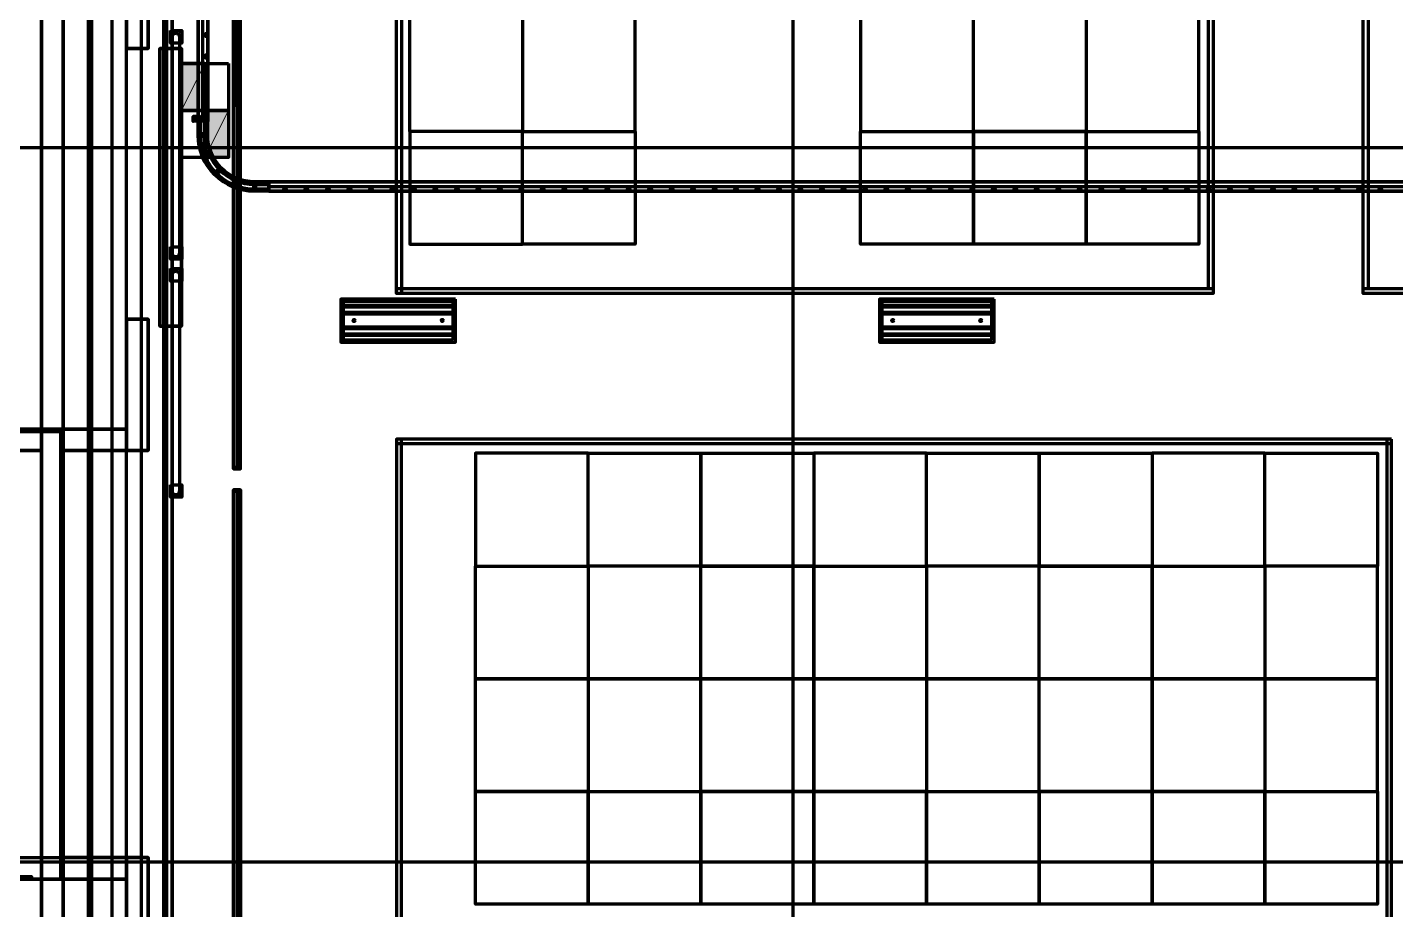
# Model space of a CAD drawing. Extents: x 0 to 1153, y 0 to 816.
# Drawn here: x 673.6 to 767.8, y 481.3 to 542.1 of the extents above; entities that cross this region are included whole.
import ezdxf

# ---------------------------------------------------------------- set-up
doc = ezdxf.new("R2010")
doc.units = 0
doc.header["$MEASUREMENT"] = 0
for name, color, linetype in [('Arch', 7, 'Continuous'), ('Electrical', 7, 'Continuous'), ('Hatch', 7, 'Continuous')]:
    doc.layers.add(name, color=color, linetype=linetype)

msp = doc.modelspace()

# ---------------------------------------------------------------- hatches: boundary and pattern name
at = {"layer": 'Hatch', "linetype": 'Continuous', "lineweight": 211}
for points in [[(684.191, 539.581), (684.191, 536.342), (685.811, 536.342), (685.811, 539.581)], [(685.811, 536.342), (685.811, 533.104), (687.43, 533.104), (687.43, 536.342)]]:
    msp.add_hatch(color=5, dxfattribs=at).paths.add_polyline_path(points, flags=0)

# ---------------------------------------------------------------- linework, layer by layer
at = {"layer": 'Arch', "color": 11, "linetype": 'Continuous', "lineweight": 211}
for p, q in [((679.418, 361.77), (679.418, 717.391)), ((726.302, 361.77), (726.302, 717.391)), ((681.44, 385.286), (681.44, 636.693)), ((754.877, 613.473), (754.877, 524.055)), ((765.873, 613.473), (765.873, 524.055)), ((683.154, 538.353), (682.964, 538.543)), ((683.154, 534.236), (682.964, 534.437)), ((917.988, 533.76), (110.871, 533.76)), ((683.154, 530.119), (682.964, 530.32)), ((683.154, 526.002), (682.964, 526.203)), ((755.205, 524.055), (699.008, 524.055)), ((798.534, 524.055), (765.545, 524.055)), ((683.154, 521.896), (682.964, 522.086)), ((683.154, 517.779), (682.964, 517.97)), ((683.154, 513.662), (682.964, 513.853)), ((767.493, 513.387), (699.008, 513.387)), ((767.165, 513.704), (767.165, 474.906)), ((683.154, 509.545), (682.964, 509.736)), ((683.154, 505.428), (682.964, 505.619)), ((683.154, 501.311), (682.964, 501.502)), ((683.154, 497.194), (682.964, 497.385)), ((683.154, 493.077), (682.964, 493.279)), ((683.154, 488.961), (682.964, 489.162)), ((683.154, 484.844), (682.964, 485.045))]:
    msp.add_line(p, q, dxfattribs=at)
for points in [[(680.413, 638.334), (680.413, 637.593), (680.413, 572.59), (680.413, 571.108), (680.413, 571.172), (681.905, 571.172), (680.413, 571.172), (680.413, 540.607), (681.905, 540.607), (681.905, 639.075), (680.413, 639.075), (681.905, 639.075), (681.905, 697.548), (681.905, 638.789), (680.413, 638.789), (681.905, 638.789), (681.905, 540.607), (680.413, 540.607), (680.413, 638.789), (680.413, 697.548), (680.413, 639.075), (629.973, 639.075)], [(113.961, 576.972), (487.701, 576.972), (487.701, 638.81), (487.892, 638.81), (683.154, 638.81), (683.154, 638.609), (683.154, 383.254), (870.49, 383.254), (870.49, 383.053), (683.154, 383.053), (682.964, 383.064), (487.892, 383.064), (487.701, 383.064), (487.701, 454.3), (113.961, 454.3)], [(486.77, 638.799), (492.315, 633.254), (678, 633.254), (678, 388.715), (683.546, 383.17), (486.77, 383.17)], [(486.77, 638.799), (683.546, 638.799), (683.546, 383.17), (683.546, 638.799), (677.799, 633.053), (492.517, 633.053), (492.517, 388.927), (486.77, 383.17), (492.315, 388.715), (678, 388.715), (492.315, 388.715), (492.315, 633.254), (678, 633.254), (683.546, 638.799), (486.77, 638.799), (492.517, 633.053), (492.517, 388.927)], [(683.154, 383.254), (683.059, 383.254), (682.964, 383.254), (487.892, 383.254), (487.892, 638.609), (682.964, 638.609), (682.964, 383.254)], [(677.799, 388.927), (492.517, 388.927), (677.799, 388.927), (677.799, 633.053), (677.799, 388.927), (683.546, 383.17), (486.77, 383.17)], [(678, 388.715), (678, 633.254), (678, 633.254)], [(674.56, 628.438), (674.56, 392.769), (674.56, 628.438)], [(755.205, 613.156), (699.336, 613.145), (699.336, 523.737)], [(707.665, 542.671), (707.665, 534.903), (715.433, 534.903), (715.433, 527.145), (707.665, 527.145), (707.665, 534.903), (715.433, 534.903), (715.433, 542.671)], [(730.948, 542.671), (730.948, 534.903), (738.706, 534.903), (738.706, 527.145), (730.948, 527.145), (730.948, 534.903), (738.706, 534.903), (738.706, 542.671)], [(746.474, 542.671), (746.474, 534.903), (746.474, 527.145), (738.706, 527.145), (738.706, 534.903), (746.474, 534.903), (754.232, 534.903), (754.232, 542.671)], [(746.474, 542.671), (746.474, 534.903), (754.232, 534.903), (754.232, 527.145), (746.474, 527.145), (746.474, 534.903), (738.706, 534.903), (738.706, 542.671)], [(682.71, 540.607), (684.202, 540.607), (682.71, 540.607)], [(653.267, 484.897), (674.56, 484.897), (676.053, 484.897), (676.053, 512.921), (680.413, 512.921), (680.413, 514.403), (676.053, 514.403), (680.413, 514.403), (680.413, 521.981), (680.413, 512.921), (681.905, 512.921), (681.905, 521.981), (681.905, 512.921), (680.413, 512.921), (676.053, 512.921), (675.894, 512.921), (675.894, 514.244), (675.894, 514.403), (651.775, 514.403)], [(680.413, 521.981), (681.905, 521.981), (680.413, 521.981)], [(680.413, 439.928), (680.413, 483.404), (680.413, 484.897), (676.053, 484.897), (676.053, 512.921), (676.053, 484.897), (676.053, 514.403), (676.053, 483.404), (675.894, 483.404), (675.894, 514.244), (668.263, 514.244), (668.263, 514.403), (676.053, 514.403), (653.267, 514.403), (674.56, 514.403), (674.56, 512.921), (674.56, 484.897), (674.56, 514.244), (674.56, 514.403), (653.267, 514.403), (653.267, 514.244)], [(651.775, 514.244), (675.894, 514.244), (674.56, 514.244), (653.267, 514.244)], [(699.008, 474.578), (699.336, 474.578), (699.336, 513.704)], [(110.871, 493.194), (117.03, 493.194), (123.19, 484.6), (917.988, 484.6)], [(653.267, 484.897), (680.413, 484.897), (681.905, 484.897), (680.413, 484.897), (680.413, 390.377)], [(680.413, 483.404), (653.267, 483.404), (680.413, 483.404)]]:
    msp.add_lwpolyline(points, dxfattribs=at)
for points in [[(676.053, 628.438), (676.053, 391.276), (676.053, 628.438), (676.053, 629.931)], [(699.008, 613.473), (755.205, 613.473), (755.205, 523.737), (699.008, 523.737)], [(765.545, 613.473), (798.534, 613.484), (798.534, 523.737), (765.545, 523.737)], [(680.413, 571.108), (495.131, 571.108), (495.131, 427.429), (530.892, 427.429), (530.892, 390.377), (680.413, 390.377), (680.413, 438.446), (651.859, 438.446), (651.859, 484.897), (680.413, 484.897), (680.413, 571.108), (495.131, 571.108), (495.131, 427.429), (530.892, 427.429), (530.892, 390.377), (680.413, 390.377), (680.413, 438.446), (653.267, 438.446), (680.413, 438.446), (651.859, 438.446), (651.859, 484.897), (680.413, 484.897), (680.413, 571.108), (494.39, 571.108)], [(699.908, 550.429), (707.665, 550.429), (707.665, 558.186), (699.908, 558.186), (699.908, 550.429), (707.665, 550.429), (707.665, 542.671), (707.665, 534.903), (699.908, 534.903)], [(683.45, 541.835), (684.223, 541.835), (684.223, 540.978), (683.45, 540.978)], [(683.546, 541.387), (683.55, 541.443), (683.566, 541.496), (683.592, 541.544), (683.628, 541.585), (683.673, 541.619), (683.724, 541.642), (683.778, 541.654), (683.832, 541.654), (683.886, 541.642), (683.937, 541.619), (683.982, 541.585), (684.018, 541.544), (684.044, 541.496), (684.06, 541.443), (684.06, 526.468), (684.044, 526.415), (684.018, 526.367), (683.982, 526.326), (683.937, 526.292), (683.886, 526.269), (683.832, 526.258), (683.778, 526.258), (683.724, 526.269), (683.673, 526.292), (683.628, 526.326), (683.592, 526.367), (683.566, 526.415), (683.55, 526.468), (683.556, 526.5)], [(684.202, 521.494), (684.202, 540.607), (684.202, 521.494), (682.71, 521.494), (682.71, 540.607), (682.71, 521.494)], [(707.665, 527.145), (707.665, 534.903), (699.908, 534.903), (699.908, 527.145)], [(683.45, 526.944), (684.223, 526.944), (684.223, 526.098), (683.45, 526.098)], [(684.064, 526.524), (684.06, 526.468)], [(683.45, 525.452), (684.223, 525.452), (684.223, 524.595), (683.45, 524.595)], [(683.546, 525.004), (683.55, 525.06), (683.566, 525.113), (683.592, 525.161), (683.628, 525.202), (683.673, 525.236), (683.724, 525.259), (683.778, 525.271), (683.832, 525.271), (683.886, 525.259), (683.937, 525.236), (683.982, 525.202), (684.018, 525.161), (684.044, 525.113), (684.06, 525.06), (684.06, 510.085), (684.044, 510.032), (684.018, 509.984), (683.982, 509.943), (683.937, 509.909), (683.886, 509.886), (683.832, 509.875), (683.778, 509.875), (683.724, 509.886), (683.673, 509.909), (683.628, 509.943), (683.592, 509.984), (683.566, 510.032), (683.55, 510.085), (683.556, 510.117)], [(675.894, 484.897), (676.053, 484.897), (675.894, 484.897), (675.894, 514.403), (676.053, 514.403), (676.053, 512.921), (675.894, 512.921)], [(767.493, 513.704), (699.008, 513.704), (699.008, 474.578), (767.493, 474.578)], [(653.267, 512.921), (674.56, 512.921), (653.267, 512.921), (653.267, 484.897)], [(704.437, 504.973), (712.195, 504.973), (712.195, 512.741), (719.952, 512.741), (719.952, 504.973), (712.195, 504.973), (712.195, 512.741), (704.437, 512.741), (704.437, 504.973), (712.195, 504.973), (712.195, 497.216), (704.437, 497.216)], [(727.721, 504.973), (719.952, 504.973), (719.952, 512.741), (727.721, 512.741), (727.721, 504.973), (735.478, 504.973), (735.478, 512.741), (743.236, 512.741), (743.236, 504.973), (735.478, 504.973), (735.478, 512.741), (727.721, 512.741), (727.721, 504.973), (727.721, 497.216), (719.952, 497.216), (727.721, 497.216), (727.721, 489.458), (719.952, 489.458), (727.721, 489.458), (727.721, 481.7), (719.952, 481.7), (719.952, 489.458), (719.952, 497.216), (719.952, 504.973), (727.721, 504.973), (735.478, 504.973), (735.478, 497.216), (727.721, 497.216)], [(751.004, 504.973), (743.236, 504.973), (743.236, 512.741), (751.004, 512.741), (751.004, 504.973), (758.762, 504.973), (758.762, 512.741), (766.519, 512.741), (766.519, 504.973), (758.762, 504.973), (758.762, 512.741), (751.004, 512.741), (751.004, 504.973), (751.004, 497.216), (743.236, 497.216), (751.004, 497.216), (751.004, 489.458), (743.236, 489.458), (751.004, 489.458), (751.004, 481.7), (743.236, 481.7), (743.236, 489.458), (743.236, 497.216), (743.236, 504.973), (751.004, 504.973), (758.762, 504.973), (758.762, 497.216), (751.004, 497.216)], [(683.45, 510.561), (684.223, 510.561), (684.223, 509.714), (683.45, 509.714)], [(684.064, 510.141), (684.06, 510.085)], [(712.195, 489.458), (704.437, 489.458), (704.437, 497.216), (712.195, 497.216), (719.952, 497.216), (719.952, 504.973), (712.195, 504.973), (712.195, 497.216), (712.195, 489.458), (712.195, 481.7), (704.437, 481.7), (704.437, 489.458), (712.195, 489.458), (719.952, 489.458), (719.952, 497.216), (712.195, 497.216), (712.195, 489.458), (719.952, 489.458), (719.952, 481.7), (712.195, 481.7)], [(735.478, 489.458), (727.721, 489.458), (727.721, 497.216), (735.478, 497.216), (743.236, 497.216), (743.236, 504.973), (735.478, 504.973), (735.478, 497.216), (735.478, 489.458), (735.478, 481.7), (727.721, 481.7), (727.721, 489.458), (735.478, 489.458), (743.236, 489.458), (743.236, 497.216), (735.478, 497.216), (735.478, 489.458), (743.236, 489.458), (743.236, 481.7), (735.478, 481.7)], [(758.762, 489.458), (751.004, 489.458), (751.004, 497.216), (758.762, 497.216), (766.519, 497.216), (766.519, 504.973), (758.762, 504.973), (758.762, 497.216), (758.762, 489.458), (758.762, 481.7), (751.004, 481.7), (751.004, 489.458), (758.762, 489.458), (766.519, 489.458), (766.519, 497.216), (758.762, 497.216), (758.762, 489.458), (766.519, 489.458), (766.519, 481.7), (758.762, 481.7)], [(681.905, 390.377), (681.905, 484.897), (681.905, 390.377), (680.413, 390.377), (680.413, 388.885), (680.413, 390.377), (496.327, 390.377), (622.533, 390.377), (680.413, 390.377)], [(673.883, 483.404), (673.883, 483.574), (654.23, 483.574), (654.23, 483.404)]]:
    msp.add_lwpolyline(points, close=True, dxfattribs=at)
for centre, radius in [((683.519, 541.756), 0.0371), ((684.144, 541.756), 0.0371), ((683.519, 541.068), 0.0371), ((684.144, 541.068), 0.037), ((683.519, 526.875), 0.0371), ((684.144, 526.875), 0.037), ((683.519, 526.187), 0.0371), ((684.144, 526.187), 0.0371), ((683.519, 525.373), 0.0371), ((683.519, 524.685), 0.0371), ((684.144, 525.373), 0.037), ((684.144, 524.685), 0.0371), ((683.519, 510.492), 0.0371), ((684.144, 510.492), 0.0371), ((683.519, 509.804), 0.0371), ((684.144, 509.804), 0.037)]:
    msp.add_circle(centre, radius, dxfattribs=at)
at = {"layer": 'Electrical', "color": 5, "linetype": 'Continuous', "lineweight": 211}
for p, q in [((685.673, 535.623), (685.673, 567.732)), ((702.903, 522.912), (695.336, 522.912)), ((702.903, 522.806), (695.336, 522.806)), ((702.903, 522.425), (695.336, 522.425)), ((702.903, 522.319), (695.336, 522.319)), ((702.903, 521.42), (695.336, 521.42)), ((702.903, 521.314), (695.336, 521.314)), ((702.903, 520.933), (695.336, 520.933)), ((702.903, 520.838), (695.336, 520.838))]:
    msp.add_line(p, q, dxfattribs=at)
for points in [[(686.001, 567.732), (686.001, 535.623), (685.345, 535.623), (686.001, 535.623), (685.345, 535.623), (686.001, 535.623), (686.001, 567.732), (685.345, 567.732), (686.001, 567.732), (685.345, 567.732), (685.345, 535.623), (685.345, 567.732), (686.001, 567.732), (686.001, 535.623)], [(685.832, 541.623), (685.832, 541.454), (686.001, 541.454), (686.001, 541.623), (685.832, 541.623), (685.832, 541.454), (686.001, 541.454), (686.001, 541.623)], [(685.832, 540.142), (685.832, 539.972), (686.001, 539.972), (686.001, 540.142), (685.832, 540.142), (685.832, 539.972), (686.001, 539.972), (686.001, 540.142)], [(685.832, 538.66), (685.832, 538.501), (686.001, 538.501), (686.001, 538.66), (685.832, 538.66), (685.832, 538.501), (686.001, 538.501), (686.001, 538.66)], [(685.832, 537.189), (685.832, 537.02), (686.001, 537.02), (686.001, 537.189), (685.832, 537.189), (685.832, 537.02), (686.001, 537.02), (686.001, 537.189)], [(703.061, 523.356), (695.166, 523.356), (695.166, 520.382), (703.061, 520.382)], [(702.903, 520.541), (702.903, 523.198), (695.336, 523.198), (695.336, 520.541)], [(696.15, 521.88), (696.103, 521.815), (696.06, 521.815), (696.023, 521.844), (696.013, 521.886), (696.029, 521.925), (696.065, 521.947), (696.108, 521.943), (696.15, 521.88)], [(702.215, 521.88), (702.162, 521.813), (702.119, 521.817), (702.085, 521.848), (702.078, 521.891), (702.101, 521.932), (702.14, 521.949), (702.182, 521.939), (702.215, 521.88)]]:
    msp.add_lwpolyline(points, close=True, dxfattribs=at)
msp.add_lwpolyline([(685.345, 535.623), (685.345, 567.732), (685.345, 535.623)], dxfattribs=at)
at = {"layer": 'Hatch', "color": 5, "linetype": 'Continuous', "lineweight": 211}
for p, q in [((688.022, 617.389), (688.022, 511.715)), ((687.938, 537.93), (687.938, 555.096)), ((803.688, 531.093), (690.203, 531.093)), ((739.976, 522.912), (732.409, 522.912)), ((739.976, 522.806), (732.409, 522.806)), ((739.976, 522.425), (732.409, 522.425)), ((739.976, 522.319), (732.409, 522.319)), ((739.976, 521.42), (732.409, 521.42)), ((739.976, 521.314), (732.409, 521.314)), ((739.976, 520.933), (732.409, 520.933)), ((739.976, 520.838), (732.409, 520.838)), ((688.022, 510.17), (688.022, 385.032))]:
    msp.add_line(p, q, dxfattribs=at)
for points in [[(687.779, 617.442), (688.255, 617.442), (688.255, 617.347), (688.255, 617.442), (687.779, 617.442), (687.779, 511.768), (687.779, 617.442), (688.245, 617.442)], [(688.245, 617.347), (688.245, 511.672), (688.255, 511.768), (687.779, 511.768), (688.245, 511.768), (688.245, 511.672), (687.779, 511.672), (688.255, 511.672), (688.255, 617.347)], [(687.779, 617.347), (687.779, 511.672), (687.779, 617.347)], [(688.255, 617.442), (688.245, 511.768), (688.255, 617.442)], [(688.097, 555.096), (688.097, 537.93), (687.779, 537.93), (688.097, 537.93), (688.086, 537.348), (688.086, 536.893), (688.086, 536.48), (688.097, 536.713), (688.097, 537.125), (688.086, 537.348), (688.086, 537.93), (688.097, 536.713), (687.779, 536.713), (687.79, 537.93), (687.779, 536.48), (687.779, 536.48), (687.79, 536.702), (687.779, 536.48), (687.779, 536.893), (687.79, 537.348), (687.79, 537.115), (687.79, 536.702), (688.097, 536.713), (688.086, 536.48), (688.097, 536.48), (688.097, 537.93), (687.779, 537.93), (687.779, 555.096), (687.79, 537.93), (687.79, 555.096), (687.779, 537.93), (688.086, 537.93), (688.086, 555.096), (688.097, 537.93), (688.097, 555.096)], [(685.811, 539.581), (685.811, 536.342), (685.811, 533.104), (685.811, 539.581), (684.191, 539.581), (684.191, 536.342), (687.43, 536.342), (687.43, 533.104), (685.811, 533.104)], [(687.79, 537.348), (687.779, 537.93), (687.779, 537.348)], [(687.43, 536.342), (685.811, 536.342), (684.191, 536.342)], [(685.514, 535.623), (685.006, 535.591)], [(686.001, 535.623), (686.001, 535.623), (686.001, 535.623)], [(803.688, 530.775), (690.203, 530.775), (803.688, 530.775)], [(687.779, 510.223), (687.779, 385.085), (687.779, 510.223)], [(687.779, 510.127), (687.779, 384.99), (687.779, 510.127)]]:
    msp.add_lwpolyline(points, dxfattribs=at)
at = {"layer": 'Hatch', "color": 5, "linetype": 'Continuous', "lineweight": 0}
msp.add_lwpolyline([(684.191, 539.581), (684.191, 536.342), (685.811, 539.581), (685.811, 536.342), (685.811, 533.104), (687.43, 536.342), (687.43, 533.104), (685.811, 533.104), (687.43, 536.342), (685.811, 536.342), (684.191, 536.342), (685.811, 539.581)], close=True, dxfattribs=at)
at = {"layer": 'Hatch', "color": 5, "linetype": 'Continuous', "lineweight": 211}
for points in [[(687.43, 539.581), (687.43, 533.104), (684.191, 533.104), (684.191, 539.581)], [(685.832, 534.734), (685.514, 534.734), (685.514, 534.575), (685.832, 534.575)], [(686.054, 533.432), (685.768, 533.305), (685.832, 533.157), (686.117, 533.273)], [(686.774, 532.31), (686.541, 532.088), (686.657, 531.971), (686.89, 532.193)], [(687.853, 531.548), (687.737, 531.252), (687.885, 531.188), (688.001, 531.484)], [(689.144, 531.252), (689.144, 530.934), (689.314, 530.934), (689.314, 531.252)], [(691.24, 530.934), (691.409, 530.934), (691.409, 530.775), (691.24, 530.775), (691.24, 530.934), (691.409, 530.934), (691.409, 530.775), (691.24, 530.775)], [(692.721, 530.934), (692.88, 530.934), (692.88, 530.775), (692.721, 530.775), (692.721, 530.934), (692.88, 530.934), (692.88, 530.775), (692.721, 530.775)], [(694.203, 530.934), (694.362, 530.934), (694.362, 530.775), (694.203, 530.775), (694.203, 530.934), (694.362, 530.934), (694.362, 530.775), (694.203, 530.775)], [(695.674, 530.934), (695.844, 530.934), (695.844, 530.775), (695.674, 530.775), (695.674, 530.934), (695.844, 530.934), (695.844, 530.775), (695.674, 530.775)], [(697.156, 530.934), (697.325, 530.934), (697.325, 530.775), (697.156, 530.775), (697.156, 530.934), (697.325, 530.934), (697.325, 530.775), (697.156, 530.775)], [(698.638, 530.934), (698.796, 530.934), (698.796, 530.775), (698.638, 530.775), (698.638, 530.934), (698.796, 530.934), (698.796, 530.775), (698.638, 530.775)], [(700.109, 530.934), (700.278, 530.934), (700.278, 530.775), (700.109, 530.775), (700.109, 530.934), (700.278, 530.934), (700.278, 530.775), (700.109, 530.775)], [(701.59, 530.934), (701.76, 530.934), (701.76, 530.775), (701.59, 530.775), (701.59, 530.934), (701.76, 530.934), (701.76, 530.775), (701.59, 530.775)], [(703.072, 530.934), (703.231, 530.934), (703.231, 530.775), (703.072, 530.775), (703.072, 530.934), (703.231, 530.934), (703.231, 530.775), (703.072, 530.775)], [(704.543, 530.934), (704.712, 530.934), (704.712, 530.775), (704.543, 530.775), (704.543, 530.934), (704.712, 530.934), (704.712, 530.775), (704.543, 530.775)], [(706.025, 530.934), (706.194, 530.934), (706.194, 530.775), (706.025, 530.775), (706.025, 530.934), (706.194, 530.934), (706.194, 530.775), (706.025, 530.775)], [(707.506, 530.934), (707.665, 530.934), (707.665, 530.775), (707.506, 530.775), (707.506, 530.934), (707.665, 530.934), (707.665, 530.775), (707.506, 530.775)], [(708.988, 530.934), (709.147, 530.934), (709.147, 530.775), (708.988, 530.775), (708.988, 530.934), (709.147, 530.934), (709.147, 530.775), (708.988, 530.775)], [(710.459, 530.934), (710.628, 530.934), (710.628, 530.775), (710.459, 530.775), (710.459, 530.934), (710.628, 530.934), (710.628, 530.775), (710.459, 530.775)], [(711.941, 530.934), (712.1, 530.934), (712.1, 530.775), (711.941, 530.775), (711.941, 530.934), (712.1, 530.934), (712.1, 530.775), (711.941, 530.775)], [(713.423, 530.934), (713.581, 530.934), (713.581, 530.775), (713.423, 530.775), (713.423, 530.934), (713.581, 530.934), (713.581, 530.775), (713.423, 530.775)], [(714.894, 530.934), (715.063, 530.934), (715.063, 530.775), (714.894, 530.775), (714.894, 530.934), (715.063, 530.934), (715.063, 530.775), (714.894, 530.775)], [(716.375, 530.934), (716.545, 530.934), (716.545, 530.775), (716.375, 530.775), (716.375, 530.934), (716.545, 530.934), (716.545, 530.775), (716.375, 530.775)], [(717.857, 530.934), (718.016, 530.934), (718.016, 530.775), (717.857, 530.775), (717.857, 530.934), (718.016, 530.934), (718.016, 530.775), (717.857, 530.775)], [(719.328, 530.934), (719.497, 530.934), (719.497, 530.775), (719.328, 530.775), (719.328, 530.934), (719.497, 530.934), (719.497, 530.775), (719.328, 530.775)], [(720.81, 530.934), (720.979, 530.934), (720.979, 530.775), (720.81, 530.775), (720.81, 530.934), (720.979, 530.934), (720.979, 530.775), (720.81, 530.775)], [(722.291, 530.934), (722.45, 530.934), (722.45, 530.775), (722.291, 530.775), (722.291, 530.934), (722.45, 530.934), (722.45, 530.775), (722.291, 530.775)], [(723.762, 530.934), (723.932, 530.934), (723.932, 530.775), (723.762, 530.775), (723.762, 530.934), (723.932, 530.934), (723.932, 530.775), (723.762, 530.775)], [(725.244, 530.934), (725.413, 530.934), (725.413, 530.775), (725.244, 530.775), (725.244, 530.934), (725.413, 530.934), (725.413, 530.775), (725.244, 530.775)], [(726.726, 530.934), (726.884, 530.934), (726.884, 530.775), (726.726, 530.775), (726.726, 530.934), (726.884, 530.934), (726.884, 530.775), (726.726, 530.775)], [(728.207, 530.934), (728.366, 530.934), (728.366, 530.775), (728.207, 530.775), (728.207, 530.934), (728.366, 530.934), (728.366, 530.775), (728.207, 530.775)], [(729.678, 530.934), (729.848, 530.934), (729.848, 530.775), (729.678, 530.775), (729.678, 530.934), (729.848, 530.934), (729.848, 530.775), (729.678, 530.775)], [(731.16, 530.934), (731.319, 530.934), (731.319, 530.775), (731.16, 530.775), (731.16, 530.934), (731.319, 530.934), (731.319, 530.775), (731.16, 530.775)], [(732.642, 530.934), (732.801, 530.934), (732.801, 530.775), (732.642, 530.775), (732.642, 530.934), (732.801, 530.934), (732.801, 530.775), (732.642, 530.775)], [(734.113, 530.934), (734.282, 530.934), (734.282, 530.775), (734.113, 530.775), (734.113, 530.934), (734.282, 530.934), (734.282, 530.775), (734.113, 530.775)], [(735.595, 530.934), (735.753, 530.934), (735.753, 530.775), (735.595, 530.775), (735.595, 530.934), (735.753, 530.934), (735.753, 530.775), (735.595, 530.775)], [(737.076, 530.934), (737.235, 530.934), (737.235, 530.775), (737.076, 530.775), (737.076, 530.934), (737.235, 530.934), (737.235, 530.775), (737.076, 530.775)], [(738.547, 530.934), (738.717, 530.934), (738.717, 530.775), (738.547, 530.775), (738.547, 530.934), (738.717, 530.934), (738.717, 530.775), (738.547, 530.775)], [(740.029, 530.934), (740.198, 530.934), (740.198, 530.775), (740.029, 530.775), (740.029, 530.934), (740.198, 530.934), (740.198, 530.775), (740.029, 530.775)], [(741.511, 530.934), (741.669, 530.934), (741.669, 530.775), (741.511, 530.775), (741.511, 530.934), (741.669, 530.934), (741.669, 530.775), (741.511, 530.775)], [(742.982, 530.934), (743.151, 530.934), (743.151, 530.775), (742.982, 530.775), (742.982, 530.934), (743.151, 530.934), (743.151, 530.775), (742.982, 530.775)], [(744.463, 530.934), (744.633, 530.934), (744.633, 530.775), (744.463, 530.775), (744.463, 530.934), (744.633, 530.934), (744.633, 530.775), (744.463, 530.775)], [(745.945, 530.934), (746.104, 530.934), (746.104, 530.775), (745.945, 530.775), (745.945, 530.934), (746.104, 530.934), (746.104, 530.775), (745.945, 530.775)], [(747.427, 530.934), (747.585, 530.934), (747.585, 530.775), (747.427, 530.775), (747.427, 530.934), (747.585, 530.934), (747.585, 530.775), (747.427, 530.775)], [(748.898, 530.934), (749.067, 530.934), (749.067, 530.775), (748.898, 530.775), (748.898, 530.934), (749.067, 530.934), (749.067, 530.775), (748.898, 530.775)], [(750.38, 530.934), (750.538, 530.934), (750.538, 530.775), (750.38, 530.775), (750.38, 530.934), (750.538, 530.934), (750.538, 530.775), (750.38, 530.775)], [(751.861, 530.934), (752.02, 530.934), (752.02, 530.775), (751.861, 530.775), (751.861, 530.934), (752.02, 530.934), (752.02, 530.775), (751.861, 530.775)], [(753.332, 530.934), (753.502, 530.934), (753.502, 530.775), (753.332, 530.775), (753.332, 530.934), (753.502, 530.934), (753.502, 530.775), (753.332, 530.775)], [(754.814, 530.934), (754.973, 530.934), (754.973, 530.775), (754.814, 530.775), (754.814, 530.934), (754.973, 530.934), (754.973, 530.775), (754.814, 530.775)], [(756.296, 530.934), (756.454, 530.934), (756.454, 530.775), (756.296, 530.775), (756.296, 530.934), (756.454, 530.934), (756.454, 530.775), (756.296, 530.775)], [(757.767, 530.934), (757.936, 530.934), (757.936, 530.775), (757.767, 530.775), (757.767, 530.934), (757.936, 530.934), (757.936, 530.775), (757.767, 530.775)], [(759.248, 530.934), (759.418, 530.934), (759.418, 530.775), (759.248, 530.775), (759.248, 530.934), (759.418, 530.934), (759.418, 530.775), (759.248, 530.775)], [(760.73, 530.934), (760.889, 530.934), (760.889, 530.775), (760.73, 530.775), (760.73, 530.934), (760.889, 530.934), (760.889, 530.775), (760.73, 530.775)], [(762.201, 530.934), (762.37, 530.934), (762.37, 530.775), (762.201, 530.775), (762.201, 530.934), (762.37, 530.934), (762.37, 530.775), (762.201, 530.775)], [(763.683, 530.934), (763.852, 530.934), (763.852, 530.775), (763.683, 530.775), (763.683, 530.934), (763.852, 530.934), (763.852, 530.775), (763.683, 530.775)], [(765.164, 530.934), (765.323, 530.934), (765.323, 530.775), (765.164, 530.775), (765.164, 530.934), (765.323, 530.934), (765.323, 530.775), (765.164, 530.775)], [(766.635, 530.934), (766.805, 530.934), (766.805, 530.775), (766.635, 530.775), (766.635, 530.934), (766.805, 530.934), (766.805, 530.775), (766.635, 530.775)], [(740.135, 523.356), (732.25, 523.356), (732.25, 520.382), (740.135, 520.382)], [(739.976, 520.541), (739.976, 523.198), (732.409, 523.198), (732.409, 520.541)], [(733.224, 521.88), (733.172, 521.813), (733.128, 521.817), (733.094, 521.848), (733.087, 521.891), (733.11, 521.932), (733.149, 521.949), (733.191, 521.939), (733.224, 521.88)], [(739.288, 521.88), (739.241, 521.815), (739.198, 521.815), (739.161, 521.844), (739.151, 521.886), (739.167, 521.925), (739.203, 521.947), (739.246, 521.943), (739.288, 521.88)], [(688.255, 385.085), (687.779, 385.085), (688.245, 385.085), (688.245, 384.99), (687.779, 384.99), (688.255, 384.99), (688.255, 385.085), (688.255, 510.223), (688.255, 510.127), (687.779, 510.127), (688.255, 510.127), (688.245, 384.99), (688.245, 510.127), (688.245, 510.223), (687.779, 510.223), (688.245, 510.223)]]:
    msp.add_lwpolyline(points, close=True, dxfattribs=at)
for points in [[(685.493, 535.919), (685.006, 535.919), (685.514, 535.623), (685.504, 534.654, 0.414209), (689.229, 530.934), (690.203, 530.934), (690.203, 530.775), (803.688, 530.775), (690.203, 530.775), (689.224, 530.775, -0.414213), (685.345, 534.649), (685.345, 535.623), (685.493, 535.591), (685.493, 535.919), (685.006, 535.591), (685.006, 535.919)], [(803.688, 531.421), (690.203, 531.421), (690.203, 530.775), (690.203, 531.421), (690.203, 530.775), (690.203, 531.421), (689.224, 531.421, -0.414211), (686.001, 534.649), (686.001, 535.623), (685.832, 535.623), (685.821, 534.654, 0.414209), (689.229, 531.252), (690.203, 531.252), (690.203, 531.421), (803.688, 531.421), (690.203, 531.421), (803.688, 531.421)]]:
    msp.add_lwpolyline(points, format="xyb", dxfattribs=at)
for p in [(685.514, 535.623), (686.001, 535.623), (685.832, 534.575), (686.117, 533.273), (686.89, 532.193), (688.001, 531.484), (689.314, 531.252)]:
    msp.add_point(p, dxfattribs=at)

doc.saveas('drawing.dxf')
